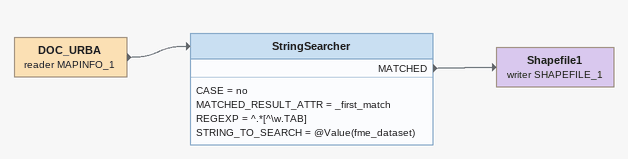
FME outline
DOC_URBA (reader MAPINFO_1)
    -> StringSearcher
StringSearcher
    CASE = no
    MATCHED_RESULT_ATTR = _first_match
    REGEXP = ^.*[^\w.TAB]
    STRING_TO_SEARCH = @Value(fme_dataset)
    MATCHED -> Shapefile1 (writer SHAPEFILE_1)
Shapefile1 (writer SHAPEFILE_1)
